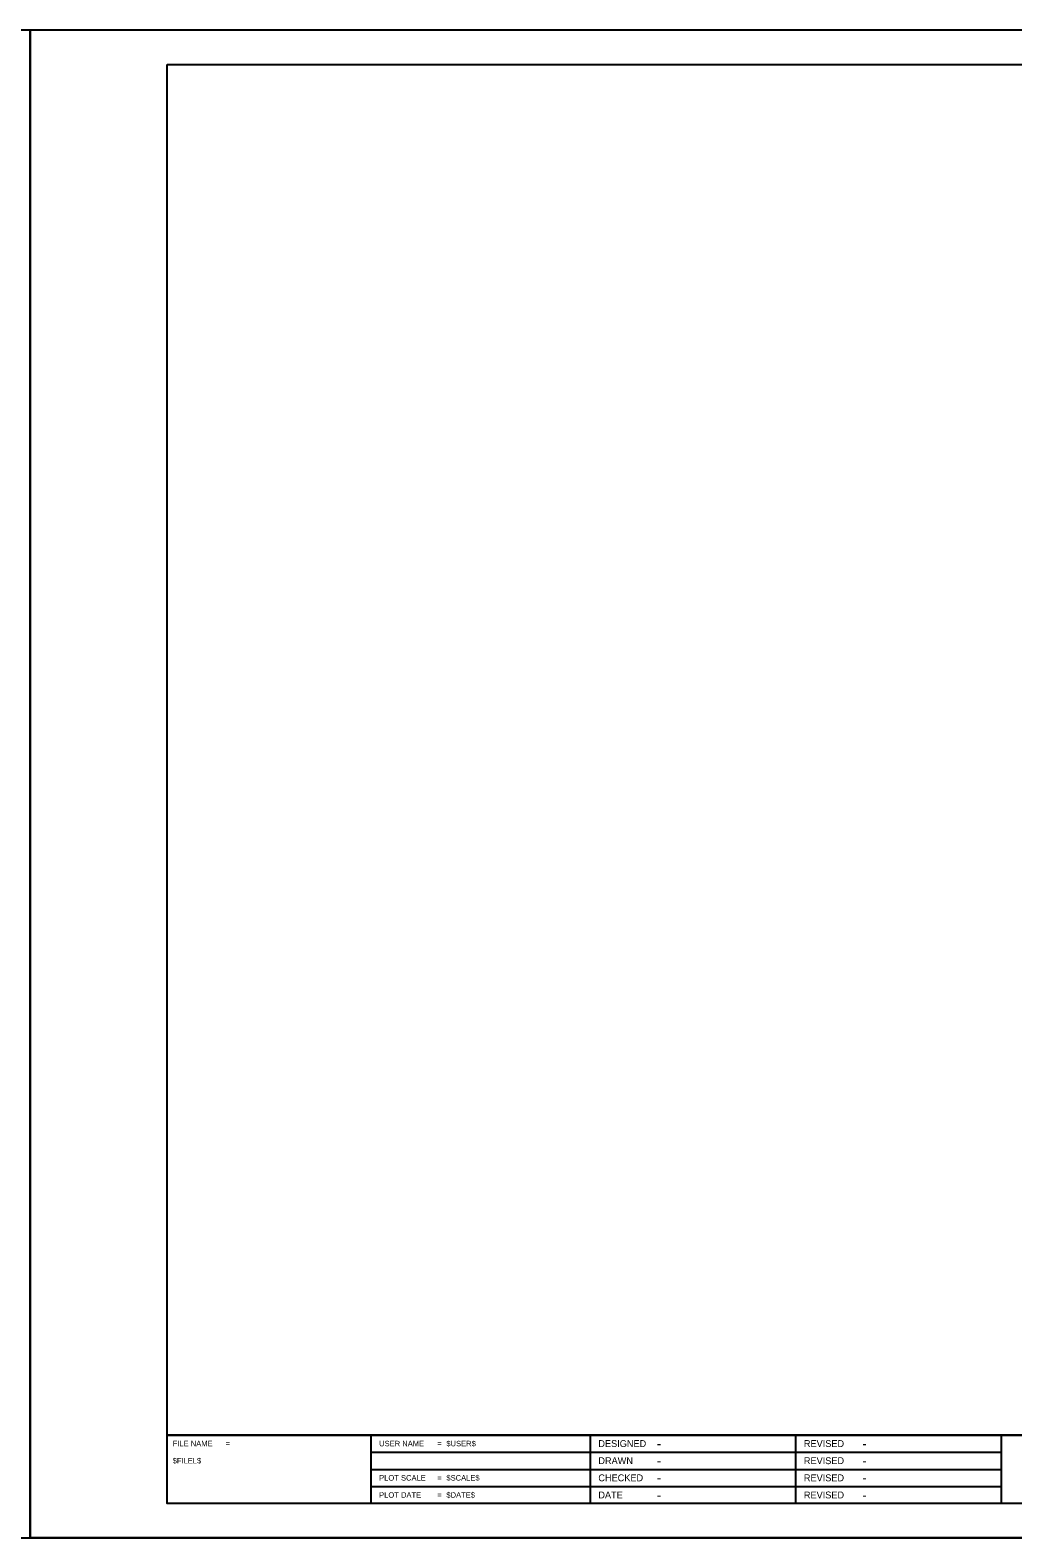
# Model space of a CAD drawing. Extents: x 2040619 to 2057619, y 1636030 to 1638453.
# Drawn here: x 2052519 to 2053236, y 1636462 to 1637562 of the extents above; entities that cross this region are included whole.
import ezdxf

# ---------------------------------------------------------------- set-up
doc = ezdxf.new("R2010")
doc.units = 0
for name, color, linetype in [('Sheets_50 Reference Boundary', 7, 'Continuous'), ('Sheets_General Details', 7, 'Continuous'), ('Sheets_Printer Plotting Border', 7, 'Continuous')]:
    doc.layers.add(name, color=color, linetype=linetype)

msp = doc.modelspace()

# ---------------------------------------------------------------- linework, layer by layer
at = {"layer": 'Sheets_50 Reference Boundary'}
msp.add_lwpolyline([(2052618.8, 1637536.7), (2054193.8, 1637536.7), (2054193.8, 1636536.7), (2052618.8, 1636536.7)], close=True, dxfattribs=at)
at = {"layer": 'Sheets_General Details'}
for p, q in [((2054218.8, 1637561.7), (2052518.8, 1637561.7)), ((2052618.8, 1636536.7), (2054193.8, 1636536.7)), ((2052767.5, 1636536.7), (2052767.5, 1636486.7)), ((2052927.5, 1636536.7), (2052927.5, 1636486.7)), ((2053077.5, 1636536.7), (2053077.5, 1636486.7)), ((2053227.5, 1636536.7), (2053227.5, 1636486.7)), ((2052767.5, 1636524.2), (2053227.5, 1636524.2)), ((2052767.5, 1636511.7), (2053227.5, 1636511.7)), ((2052767.5, 1636499.2), (2053227.5, 1636499.2)), ((2054218.8, 1636461.7), (2052518.8, 1636461.7))]:
    msp.add_line(p, q, dxfattribs=at)
msp.add_lwpolyline([(2052618.8, 1637536.7), (2054193.8, 1637536.7), (2054193.8, 1636486.7), (2052618.8, 1636486.7)], close=True, dxfattribs=at)
at = {"layer": 'Sheets_Printer Plotting Border'}
for points in [[(2050818.8, 1636461.7), (2052518.8, 1636461.7), (2052518.8, 1637561.7), (2050818.8, 1637561.7)], [(2052518.8, 1636461.7), (2054218.8, 1636461.7), (2054218.8, 1637561.7), (2052518.8, 1637561.7)]]:
    msp.add_lwpolyline(points, close=True, dxfattribs=at)

# ---------------------------------------------------------------- texts
at = {"layer": 'Sheets_General Details'}
for s, p in [('FILE NAME', (2052622.8, 1636528.5)), ('=', (2052661.4, 1636528.5)), ('USER NAME', (2052773.5, 1636528.5)), ('=', (2052815.9, 1636528.5)), ('$USER$', (2052822.6, 1636528.5)), ('$FILEL$', (2052622.8, 1636516)), ('PLOT SCALE', (2052773.5, 1636503.5)), ('=', (2052815.9, 1636503.5)), ('$SCALE$', (2052822.6, 1636503.5)), ('PLOT DATE', (2052773.5, 1636491)), ('=', (2052815.9, 1636491)), ('$DATE$', (2052822.6, 1636491))]:
    msp.add_text(s, height=4, rotation=360, dxfattribs=at).set_placement(p)
for s, height, p in [('DESIGNED', 5, (2052933.5, 1636528)), ('-', 7, (2052976.2, 1636527)), ('REVISED', 5, (2053083.5, 1636528)), ('-', 7, (2053126.2, 1636527)), ('DRAWN', 5, (2052933.5, 1636515.5)), ('-', 7, (2052976.2, 1636514.5)), ('REVISED', 5, (2053083.5, 1636515.5)), ('-', 7, (2053126.2, 1636514.5)), ('CHECKED', 5, (2052933.5, 1636503)), ('-', 7, (2052976.2, 1636502)), ('REVISED', 5, (2053083.5, 1636503)), ('-', 7, (2053126.2, 1636502)), ('DATE', 5, (2052933.5, 1636490.5)), ('-', 7, (2052976.2, 1636489.5)), ('REVISED', 5, (2053083.5, 1636490.5)), ('-', 7, (2053126.2, 1636489.5))]:
    msp.add_text(s, height=height, dxfattribs=at).set_placement(p)

doc.saveas('drawing.dxf')
